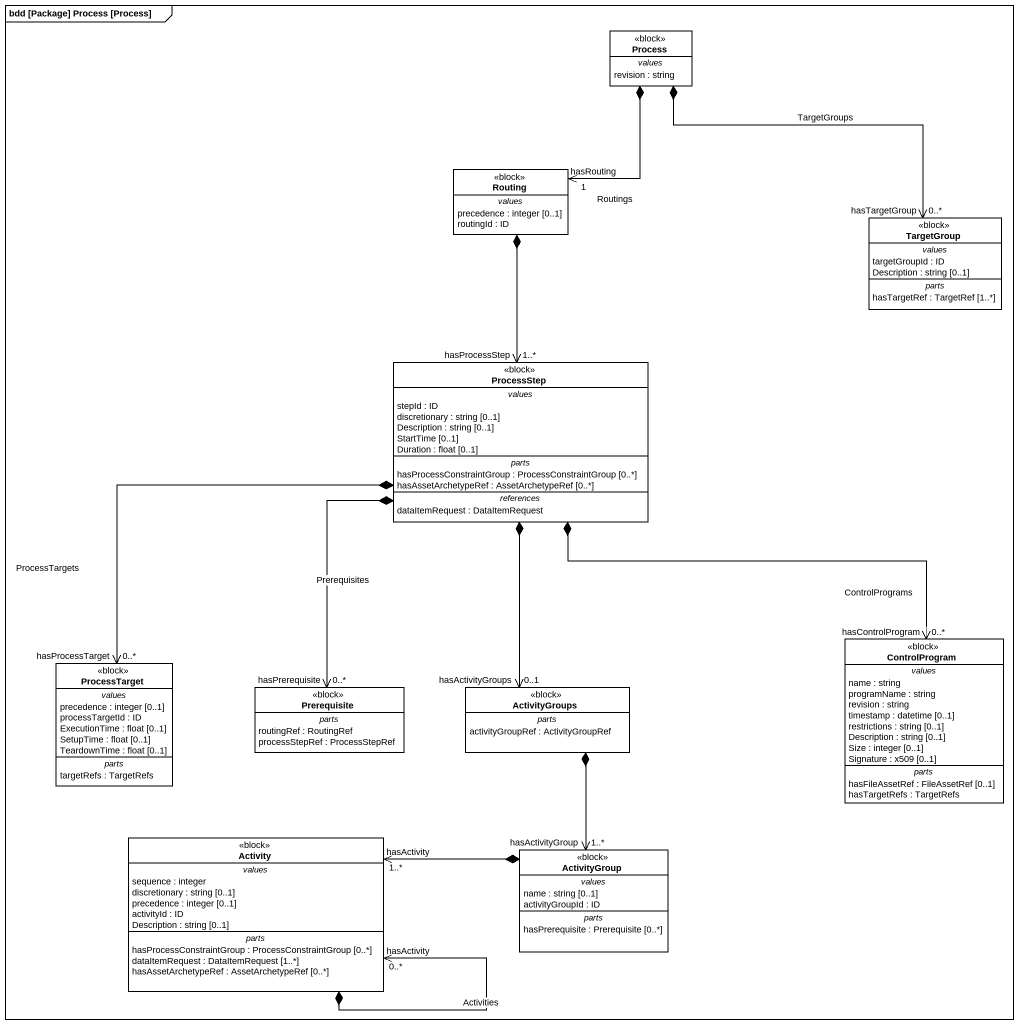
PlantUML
@startuml
mainframe bdd [Package] Process [Process]
hide circle
hide empty members
class "Process" as Process_ <<block>> {
  -- values --
  revision : string
}
class Routing <<block>> {
  -- values --
  precedence : integer [0..1]
  routingId : ID
}
class TargetGroup <<block>> {
  -- values --
  targetGroupId : ID
  Description : string [0..1]
  -- parts --
  hasTargetRef : TargetRef [1..*]
}
class ProcessStep <<block>> {
  -- values --
  stepId : ID
  discretionary : string [0..1]
  Description : string [0..1]
  StartTime [0..1]
  Duration : float [0..1]
  -- parts --
  hasProcessConstraintGroup : ProcessConstraintGroup [0..*]
  hasAssetArchetypeRef : AssetArchetypeRef [0..*]
  -- references --
  dataItemRequest : DataItemRequest
}
class ProcessTarget <<block>> {
  -- values --
  precedence : integer [0..1]
  processTargetId : ID
  ExecutionTime : float [0..1]
  SetupTime : float [0..1]
  TeardownTime : float [0..1]
  -- parts --
  targetRefs : TargetRefs
}
class ControlProgram <<block>> {
  -- values --
  name : string
  programName : string
  revision : string
  timestamp : datetime [0..1]
  restrictions : string [0..1]
  Description : string [0..1]
  Size : integer [0..1]
  Signature : x509 [0..1]
  -- parts --
  hasFileAssetRef : FileAssetRef [0..1]
  hasTargetRefs : TargetRefs
}
class Prerequisite <<block>> {
  -- parts --
  routingRef : RoutingRef
  processStepRef : ProcessStepRef
}
class ActivityGroups <<block>> {
  -- parts --
  activityGroupRef : ActivityGroupRef
}
class Activity <<block>> {
  -- values --
  sequence : integer
  discretionary : string [0..1]
  precedence : integer [0..1]
  activityId : ID
  Description : string [0..1]
  -- parts --
  hasProcessConstraintGroup : ProcessConstraintGroup [0..*]
  dataItemRequest : DataItemRequest [1..*]
  hasAssetArchetypeRef : AssetArchetypeRef [0..*]
}
class ActivityGroup <<block>> {
  -- values --
  name : string [0..1]
  activityGroupId : ID
  -- parts --
  hasPrerequisite : Prerequisite [0..*]
}
Process_ *--> "hasRouting\n1" Routing : Routings
Process_ *--> "hasTargetGroup\n0..*" TargetGroup : TargetGroups
Routing *--> "hasProcessStep\n1..*" ProcessStep
ProcessStep *--> "hasProcessTarget\n0..*" ProcessTarget : ProcessTargets
ProcessStep *--> "hasControlProgram\n0..*" ControlProgram : ControlPrograms
ProcessStep *--> "hasPrerequisite\n0..*" Prerequisite : Prerequisites
ProcessStep *--> "hasActivityGroups\n0..1" ActivityGroups
ActivityGroups *--> "hasActivityGroup\n1..*" ActivityGroup
Activity *--> "hasActivity\n0..*" Activity : Activities
ActivityGroup *-left-> "hasActivity\n1..*" Activity
@enduml
